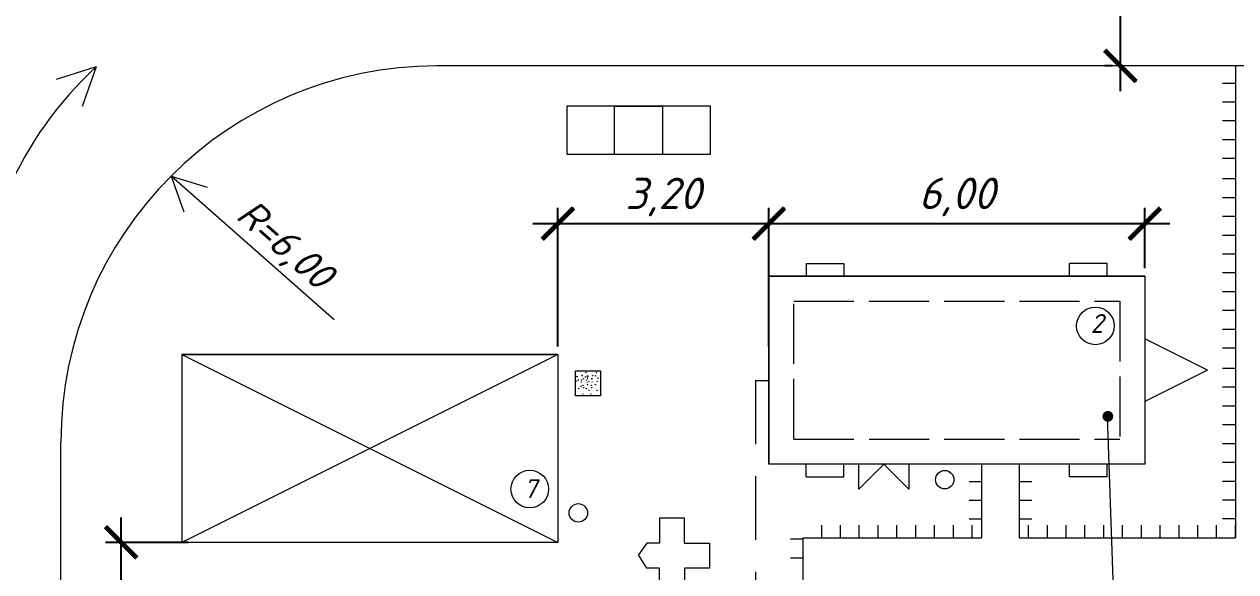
# Model space of a CAD drawing. Header units: millimetres. Extents: x 27137 to 30937, y -4667 to -569.
# Drawn here: x 30026.9 to 30123.5, y -2851.4 to -2807.7 of the extents above; entities that cross this region are included whole.
import ezdxf

# ---------------------------------------------------------------- set-up
doc = ezdxf.new("R2010")
doc.units = ezdxf.units.MM
doc.header["$LTSCALE"] = 0.4
doc.linetypes.add('ACAD_ISO02W100', pattern=[15, 12, -3])
doc.linetypes.add('штриховаяX2', pattern=[38.1, 25.4, -12.7])
doc.layers.add('здания', color=7, linetype='Continuous', lineweight=40)
doc.styles.add('Isocpeur', font='isocpeui.ttf', dxfattribs={"height": 2.5})
doc.styles.get("Standard").update_dxf_attribs({"font": 'isocpeui.ttf', "height": 2.5})
doc.dimstyles.new('06', dxfattribs={"dimtxt": 2.5, "dimasz": 2.5, "dimexe": 1.25, "dimexo": 0.625, "dimtad": 1, "dimdec": 0, "dimlfac": 200, "dimtxsty": 'Standard', "dimblk": 'OBLIQUE', "dimcen": 2.5, "dimdle": 2, "dimadec": 0, "dimazin": 0, "dimtfac": 1, "dimtdec": 0, "dimtmove": 0, "dimatfit": 3, "dimldrblk": 'OBLIQUE', "dimfxl": 1, "dimarcsym": 0})

# ---------------------------------------------------------------- blocks, each defined once
blk = doc.blocks.new('_Oblique')
at = {"color": 0, "linetype": 'ByBlock', "lineweight": -2}
blk.add_line((-0.5, -0.5), (0.5, 0.5), dxfattribs=at)
blk = doc.blocks.new('*D523')
at = {"color": 0, "lineweight": -2, "transparency": 16777216}
for p, q in [((30114.318, -2813.051), (30114.318, -2789.184)), ((30113.693, -2791.184), (30113.068, -2791.184)), ((30113.693, -2811.051), (30113.068, -2811.051))]:
    blk.add_line(p, q, dxfattribs=at)
at = {"layer": 'Defpoints', "color": 0, "transparency": 16777216}
for p in [(30114.318, -2791.184), (30114.318, -2791.184), (30114.318, -2811.051)]:
    blk.add_point(p, dxfattribs=at)
at = {"color": 0, "lineweight": -2, "transparency": 16777216, "xscale": 2.5, "yscale": 2.5, "zscale": 2.5}
for p, rotation in [((30114.318, -2791.184), 90), ((30114.318, -2811.051), 270)]:
    blk.add_blockref('_Oblique', p, dxfattribs=dict(at, rotation=rotation))
at = {"color": 0, "lineweight": 15, "transparency": 16777216, "insert": (30112.193, -2801.117), "char_height": 2.5, "attachment_point": 5, "rotation": 90, "style": 'Isocpeur'}
blk.add_mtext('3,50', dxfattribs=at)
blk = doc.blocks.new('*D559')
at = {"color": 0, "lineweight": -2, "transparency": 16777216}
for p, q in [((30034.614, -2875.001), (30034.614, -2847.06)), ((30039.969, -2849.06), (30033.364, -2849.06)), ((30039.969, -2873.001), (30033.364, -2873.001))]:
    blk.add_line(p, q, dxfattribs=at)
at = {"layer": 'Defpoints', "color": 0, "transparency": 16777216}
for p in [(30034.614, -2849.06), (30040.594, -2849.06), (30040.594, -2873.001)]:
    blk.add_point(p, dxfattribs=at)
at = {"color": 0, "lineweight": -2, "transparency": 16777216, "xscale": 2.5, "yscale": 2.5, "zscale": 2.5}
for p, rotation in [((30034.614, -2849.06), 90), ((30034.614, -2873.001), 270)]:
    blk.add_blockref('_Oblique', p, dxfattribs=dict(at, rotation=rotation))
at = {"color": 0, "lineweight": 15, "transparency": 16777216, "insert": (30032.489, -2861.03), "char_height": 2.5, "attachment_point": 5, "rotation": 90, "style": 'Isocpeur'}
blk.add_mtext('5,00', dxfattribs=at)
blk = doc.blocks.new('*D560')
at = {"color": 0, "lineweight": -2, "transparency": 16777216}
for p, q in [((30069.445, -2833.435), (30069.445, -2822.383)), ((30086.269, -2833.435), (30086.269, -2822.383)), ((30067.445, -2823.633), (30088.269, -2823.633))]:
    blk.add_line(p, q, dxfattribs=at)
at = {"layer": 'Defpoints', "color": 0, "transparency": 16777216}
for p in [(30086.269, -2823.633), (30069.445, -2834.06), (30086.269, -2834.06)]:
    blk.add_point(p, dxfattribs=at)
at = {"color": 0, "lineweight": -2, "transparency": 16777216, "xscale": 2.5, "yscale": 2.5, "zscale": 2.5, "rotation": 180}
blk.add_blockref('_Oblique', (30069.445, -2823.633), dxfattribs=at)
at = {"color": 0, "lineweight": -2, "transparency": 16777216, "xscale": 2.5, "yscale": 2.5, "zscale": 2.5}
blk.add_blockref('_Oblique', (30086.269, -2823.633), dxfattribs=at)
at = {"color": 0, "lineweight": 15, "transparency": 16777216, "insert": (30077.857, -2821.508), "char_height": 2.5, "attachment_point": 5, "style": 'Isocpeur'}
blk.add_mtext('3,20', dxfattribs=at)
blk = doc.blocks.new('*D567')
at = {"color": 0, "lineweight": -2, "transparency": 16777216}
for p, q in [((30086.269, -2827.192), (30086.269, -2822.383)), ((30116.269, -2827.192), (30116.269, -2822.383)), ((30084.269, -2823.633), (30118.269, -2823.633))]:
    blk.add_line(p, q, dxfattribs=at)
at = {"layer": 'Defpoints', "color": 0, "transparency": 16777216}
for p in [(30116.269, -2823.633), (30086.269, -2827.817), (30116.269, -2827.817)]:
    blk.add_point(p, dxfattribs=at)
at = {"color": 0, "lineweight": -2, "transparency": 16777216, "xscale": 2.5, "yscale": 2.5, "zscale": 2.5, "rotation": 180}
blk.add_blockref('_Oblique', (30086.269, -2823.633), dxfattribs=at)
at = {"color": 0, "lineweight": -2, "transparency": 16777216, "xscale": 2.5, "yscale": 2.5, "zscale": 2.5}
blk.add_blockref('_Oblique', (30116.269, -2823.633), dxfattribs=at)
at = {"color": 0, "lineweight": 15, "transparency": 16777216, "insert": (30101.269, -2821.508), "char_height": 2.5, "attachment_point": 5, "style": 'Isocpeur'}
blk.add_mtext('6,00', dxfattribs=at)
blk = doc.blocks.new('_ArchTick')
at = {"color": 0, "linetype": 'ByBlock', "const_width": 0.15}
blk.add_lwpolyline([(-0.5, -0.5), (0.5, 0.5)], dxfattribs=at)

msp = doc.modelspace()

# ---------------------------------------------------------------- hatches: boundary and pattern name
at = {"lineweight": 15}
h = msp.add_hatch(color=256, dxfattribs=at)
h.dxf.hatch_style = 1
h.paths.add_polyline_path([(30112.8886, -2839.006), (30113.3212, -2839.006), (30113.7537, -2839.006, -1)])
h.paths.add_polyline_path([(30113.3212, -2838.5735, -0.4142136), (30113.7537, -2839.006), (30113.3212, -2839.006)])
h = msp.add_hatch(color=256, dxfattribs=at)
h.dxf.hatch_style = 1
h.paths.add_polyline_path([(30113.3212, -2838.5735), (30113.3212, -2839.006), (30112.8886, -2839.006, -0.4142136)])

# ---------------------------------------------------------------- linework, layer by layer
for p, q in [((30032.6287, -2811.1331), (30029.4236, -2812.1218)), ((30032.6287, -2811.1331), (30031.4966, -2814.2904)), ((30187.7371, -2811.0495), (30059.8064, -2811.0523)), ((30123.4974, -2811.0509), (30123.4974, -2848.6887)), ((30123.468, -2812.441), (30122.468, -2812.441)), ((30123.468, -2812.441), (30122.468, -2812.441)), ((30123.468, -2812.441), (30122.468, -2812.441)), ((30123.468, -2812.441), (30122.468, -2812.441)), ((30123.468, -2812.441), (30122.468, -2812.441)), ((30123.468, -2812.441), (30122.468, -2812.441)), ((30123.468, -2812.441), (30122.468, -2812.441)), ((30123.468, -2812.441), (30122.468, -2812.441)), ((30123.468, -2812.441), (30122.468, -2812.441)), ((30123.468, -2812.441), (30122.468, -2812.441)), ((30123.468, -2812.441), (30122.468, -2812.441)), ((30123.468, -2812.441), (30122.468, -2812.441)), ((30123.468, -2812.441), (30122.468, -2812.441)), ((30123.468, -2813.941), (30122.468, -2813.941)), ((30123.468, -2813.941), (30122.468, -2813.941)), ((30123.468, -2813.941), (30122.468, -2813.941)), ((30123.468, -2813.941), (30122.468, -2813.941)), ((30123.468, -2813.941), (30122.468, -2813.941)), ((30123.468, -2813.941), (30122.468, -2813.941)), ((30123.468, -2813.941), (30122.468, -2813.941)), ((30123.468, -2813.941), (30122.468, -2813.941)), ((30123.468, -2813.941), (30122.468, -2813.941)), ((30123.468, -2813.941), (30122.468, -2813.941)), ((30123.468, -2813.941), (30122.468, -2813.941)), ((30123.468, -2813.941), (30122.468, -2813.941)), ((30123.468, -2813.941), (30122.468, -2813.941)), ((30123.468, -2813.941), (30122.468, -2813.941)), ((30123.468, -2813.941), (30122.468, -2813.941)), ((30123.468, -2813.941), (30122.468, -2813.941)), ((30123.468, -2813.941), (30122.468, -2813.941)), ((30081.6225, -2814.262), (30070.1537, -2814.262)), ((30070.1537, -2814.262), (30070.1537, -2818.0849)), ((30073.9766, -2818.0849), (30073.9766, -2814.262)), ((30073.9766, -2814.262), (30077.7996, -2814.262)), ((30077.7996, -2814.262), (30077.7996, -2818.0849)), ((30081.6225, -2818.0849), (30081.6225, -2814.262)), ((30123.468, -2815.441), (30122.468, -2815.441)), ((30123.468, -2815.441), (30122.468, -2815.441)), ((30123.468, -2815.441), (30122.468, -2815.441)), ((30123.468, -2815.441), (30122.468, -2815.441)), ((30123.468, -2815.441), (30122.468, -2815.441)), ((30123.468, -2815.441), (30122.468, -2815.441)), ((30123.468, -2815.441), (30122.468, -2815.441)), ((30123.468, -2815.441), (30122.468, -2815.441)), ((30123.468, -2815.441), (30122.468, -2815.441)), ((30123.468, -2815.441), (30122.468, -2815.441)), ((30123.468, -2815.441), (30122.468, -2815.441)), ((30123.468, -2816.941), (30122.468, -2816.941)), ((30123.468, -2816.941), (30122.468, -2816.941)), ((30123.468, -2816.941), (30122.468, -2816.941)), ((30123.468, -2816.941), (30122.468, -2816.941)), ((30123.468, -2816.941), (30122.468, -2816.941)), ((30123.468, -2816.941), (30122.468, -2816.941)), ((30123.468, -2816.941), (30122.468, -2816.941)), ((30123.468, -2816.941), (30122.468, -2816.941)), ((30123.468, -2816.941), (30122.468, -2816.941)), ((30123.468, -2816.941), (30122.468, -2816.941)), ((30123.468, -2816.941), (30122.468, -2816.941)), ((30123.468, -2816.941), (30122.468, -2816.941)), ((30123.468, -2816.941), (30122.468, -2816.941)), ((30123.468, -2816.941), (30122.468, -2816.941)), ((30123.468, -2816.941), (30122.468, -2816.941)), ((30123.468, -2816.941), (30122.468, -2816.941)), ((30123.468, -2816.941), (30122.468, -2816.941)), ((30123.468, -2816.941), (30122.468, -2816.941)), ((30123.468, -2816.941), (30122.468, -2816.941)), ((30123.468, -2816.941), (30122.468, -2816.941)), ((30123.468, -2816.941), (30122.468, -2816.941)), ((30070.1537, -2818.0849), (30073.9766, -2818.0849)), ((30070.1537, -2818.0849), (30073.9766, -2818.0849)), ((30073.9766, -2818.0849), (30077.7996, -2818.0849)), ((30077.7996, -2818.0849), (30081.6225, -2818.0849)), ((30123.468, -2818.441), (30122.468, -2818.441)), ((30123.468, -2818.441), (30122.468, -2818.441)), ((30123.468, -2818.441), (30122.468, -2818.441)), ((30123.468, -2818.441), (30122.468, -2818.441)), ((30123.468, -2818.441), (30122.468, -2818.441)), ((30123.468, -2818.441), (30122.468, -2818.441)), ((30123.468, -2818.441), (30122.468, -2818.441)), ((30123.468, -2818.441), (30122.468, -2818.441)), ((30123.468, -2818.441), (30122.468, -2818.441)), ((30123.468, -2818.441), (30122.468, -2818.441)), ((30123.468, -2818.441), (30122.468, -2818.441)), ((30123.468, -2818.441), (30122.468, -2818.441)), ((30123.468, -2818.441), (30122.468, -2818.441)), ((30123.468, -2818.441), (30122.468, -2818.441)), ((30123.468, -2818.441), (30122.468, -2818.441)), ((30123.468, -2818.441), (30122.468, -2818.441)), ((30123.468, -2818.441), (30122.468, -2818.441)), ((30123.468, -2818.441), (30122.468, -2818.441)), ((30123.468, -2818.441), (30122.468, -2818.441)), ((30123.468, -2818.441), (30122.468, -2818.441)), ((30123.468, -2818.441), (30122.468, -2818.441)), ((30123.468, -2818.441), (30122.468, -2818.441)), ((30123.468, -2818.441), (30122.468, -2818.441)), ((30123.468, -2818.441), (30122.468, -2818.441)), ((30123.468, -2818.441), (30122.468, -2818.441)), ((30123.468, -2818.441), (30122.468, -2818.441)), ((30123.468, -2818.441), (30122.468, -2818.441)), ((30123.468, -2818.441), (30122.468, -2818.441)), ((30123.468, -2818.441), (30122.468, -2818.441)), ((30123.468, -2818.441), (30122.468, -2818.441)), ((30123.468, -2818.441), (30122.468, -2818.441)), ((30123.468, -2818.441), (30122.468, -2818.441)), ((30123.468, -2818.441), (30122.468, -2818.441)), ((30123.468, -2818.441), (30122.468, -2818.441)), ((30123.468, -2818.441), (30122.468, -2818.441)), ((30123.468, -2818.441), (30122.468, -2818.441)), ((30123.468, -2818.441), (30122.468, -2818.441)), ((30123.468, -2818.441), (30122.468, -2818.441)), ((30123.468, -2818.441), (30122.468, -2818.441)), ((30123.468, -2818.441), (30122.468, -2818.441)), ((30123.468, -2818.441), (30122.468, -2818.441)), ((30123.468, -2818.441), (30122.468, -2818.441)), ((30123.468, -2818.441), (30122.468, -2818.441)), ((30123.468, -2818.441), (30122.468, -2818.441)), ((30123.468, -2818.441), (30122.468, -2818.441)), ((30123.468, -2818.441), (30122.468, -2818.441)), ((30123.468, -2818.441), (30122.468, -2818.441)), ((30123.468, -2818.441), (30122.468, -2818.441)), ((30123.468, -2818.441), (30122.468, -2818.441)), ((30123.468, -2818.441), (30122.468, -2818.441)), ((30123.468, -2818.441), (30122.468, -2818.441)), ((30123.468, -2818.441), (30122.468, -2818.441)), ((30123.468, -2818.441), (30122.468, -2818.441)), ((30123.468, -2818.441), (30122.468, -2818.441)), ((30123.468, -2818.441), (30122.468, -2818.441)), ((30123.468, -2818.441), (30122.468, -2818.441)), ((30123.468, -2818.441), (30122.468, -2818.441)), ((30123.468, -2818.441), (30122.468, -2818.441)), ((30123.468, -2818.441), (30122.468, -2818.441)), ((30123.468, -2818.441), (30122.468, -2818.441)), ((30123.468, -2818.441), (30122.468, -2818.441)), ((30123.468, -2818.441), (30122.468, -2818.441)), ((30123.468, -2818.441), (30122.468, -2818.441)), ((30123.468, -2818.441), (30122.468, -2818.441)), ((30123.468, -2818.441), (30122.468, -2818.441)), ((30123.468, -2818.441), (30122.468, -2818.441)), ((30123.468, -2818.441), (30122.468, -2818.441)), ((30038.5932, -2819.8391), (30041.4778, -2820.7289)), ((30038.5932, -2819.8391), (30039.6121, -2822.6806)), ((30123.468, -2820.0648), (30122.468, -2820.0648)), ((30123.468, -2820.0648), (30122.468, -2820.0648)), ((30123.468, -2820.0648), (30122.468, -2820.0648)), ((30123.468, -2820.0648), (30122.468, -2820.0648)), ((30123.468, -2820.0648), (30122.468, -2820.0648)), ((30123.468, -2820.0648), (30122.468, -2820.0648)), ((30123.468, -2820.0648), (30122.468, -2820.0648)), ((30123.468, -2820.0648), (30122.468, -2820.0648)), ((30123.468, -2820.0648), (30122.468, -2820.0648)), ((30123.468, -2820.0648), (30122.468, -2820.0648)), ((30123.468, -2820.0648), (30122.468, -2820.0648)), ((30123.468, -2820.0648), (30122.468, -2820.0648)), ((30123.468, -2820.0648), (30122.468, -2820.0648)), ((30123.468, -2820.0648), (30122.468, -2820.0648)), ((30123.468, -2820.0648), (30122.468, -2820.0648)), ((30123.468, -2820.0648), (30122.468, -2820.0648)), ((30123.468, -2820.0648), (30122.468, -2820.0648)), ((30123.468, -2820.0648), (30122.468, -2820.0648)), ((30123.468, -2820.0648), (30122.468, -2820.0648)), ((30123.468, -2820.0648), (30122.468, -2820.0648)), ((30123.468, -2820.0648), (30122.468, -2820.0648)), ((30123.468, -2820.0648), (30122.468, -2820.0648)), ((30123.468, -2820.0648), (30122.468, -2820.0648)), ((30123.468, -2820.0648), (30122.468, -2820.0648)), ((30123.468, -2820.0648), (30122.468, -2820.0648)), ((30123.468, -2821.5648), (30122.468, -2821.5648)), ((30123.468, -2821.5648), (30122.468, -2821.5648)), ((30123.468, -2821.5648), (30122.468, -2821.5648)), ((30123.468, -2821.5648), (30122.468, -2821.5648)), ((30123.468, -2821.5648), (30122.468, -2821.5648)), ((30123.468, -2821.5648), (30122.468, -2821.5648)), ((30123.468, -2821.5648), (30122.468, -2821.5648)), ((30123.468, -2821.5648), (30122.468, -2821.5648)), ((30123.468, -2821.5648), (30122.468, -2821.5648)), ((30123.468, -2821.5648), (30122.468, -2821.5648)), ((30123.468, -2821.5648), (30122.468, -2821.5648)), ((30123.468, -2821.5648), (30122.468, -2821.5648)), ((30123.468, -2821.5648), (30122.468, -2821.5648)), ((30123.468, -2821.5648), (30122.468, -2821.5648)), ((30123.468, -2821.5648), (30122.468, -2821.5648)), ((30123.468, -2821.5648), (30122.468, -2821.5648)), ((30123.468, -2821.5648), (30122.468, -2821.5648)), ((30123.468, -2823.0648), (30122.468, -2823.0648)), ((30123.468, -2823.0648), (30122.468, -2823.0648)), ((30123.468, -2823.0648), (30122.468, -2823.0648)), ((30123.468, -2823.0648), (30122.468, -2823.0648)), ((30123.468, -2823.0648), (30122.468, -2823.0648)), ((30123.468, -2823.0648), (30122.468, -2823.0648)), ((30123.468, -2823.0648), (30122.468, -2823.0648)), ((30123.468, -2823.0648), (30122.468, -2823.0648)), ((30123.468, -2823.0648), (30122.468, -2823.0648)), ((30123.468, -2823.0648), (30122.468, -2823.0648)), ((30123.468, -2823.0648), (30122.468, -2823.0648)), ((30123.468, -2824.5648), (30122.468, -2824.5648)), ((30123.468, -2824.5648), (30122.468, -2824.5648)), ((30123.468, -2824.5648), (30122.468, -2824.5648)), ((30123.468, -2824.5648), (30122.468, -2824.5648)), ((30123.468, -2824.5648), (30122.468, -2824.5648)), ((30123.468, -2824.5648), (30122.468, -2824.5648)), ((30123.468, -2824.5648), (30122.468, -2824.5648)), ((30123.468, -2824.5648), (30122.468, -2824.5648)), ((30123.468, -2824.5648), (30122.468, -2824.5648)), ((30123.468, -2824.5648), (30122.468, -2824.5648)), ((30123.468, -2824.5648), (30122.468, -2824.5648)), ((30123.468, -2824.5648), (30122.468, -2824.5648)), ((30123.468, -2824.5648), (30122.468, -2824.5648)), ((30123.468, -2826.0648), (30122.468, -2826.0648)), ((30123.468, -2826.0648), (30122.468, -2826.0648)), ((30123.468, -2826.0648), (30122.468, -2826.0648)), ((30123.468, -2826.0648), (30122.468, -2826.0648)), ((30123.468, -2826.0648), (30122.468, -2826.0648)), ((30123.468, -2826.0648), (30122.468, -2826.0648)), ((30123.468, -2826.0648), (30122.468, -2826.0648)), ((30123.468, -2826.0648), (30122.468, -2826.0648)), ((30123.468, -2826.0648), (30122.468, -2826.0648)), ((30123.468, -2826.0648), (30122.468, -2826.0648)), ((30123.468, -2826.0648), (30122.468, -2826.0648)), ((30123.468, -2826.0648), (30122.468, -2826.0648)), ((30123.468, -2826.0648), (30122.468, -2826.0648)), ((30123.468, -2826.0648), (30122.468, -2826.0648)), ((30123.468, -2826.0648), (30122.468, -2826.0648)), ((30123.468, -2826.0648), (30122.468, -2826.0648)), ((30123.468, -2826.0648), (30122.468, -2826.0648)), ((30089.2691, -2826.8173), (30092.2691, -2826.8173)), ((30089.2691, -2826.8173), (30089.2691, -2827.8173)), ((30092.2691, -2826.8173), (30092.2691, -2827.8173)), ((30113.2691, -2826.8173), (30110.2691, -2826.8173)), ((30110.2691, -2827.8173), (30110.2691, -2826.8173)), ((30113.2691, -2827.8173), (30113.2691, -2826.8173)), ((30123.468, -2827.5648), (30122.468, -2827.5648)), ((30123.468, -2827.5648), (30122.468, -2827.5648)), ((30123.468, -2827.5648), (30122.468, -2827.5648)), ((30123.468, -2827.5648), (30122.468, -2827.5648)), ((30123.468, -2827.5648), (30122.468, -2827.5648)), ((30123.468, -2827.5648), (30122.468, -2827.5648)), ((30123.468, -2827.5648), (30122.468, -2827.5648)), ((30123.468, -2827.5648), (30122.468, -2827.5648)), ((30123.468, -2827.5648), (30122.468, -2827.5648)), ((30123.468, -2827.5648), (30122.468, -2827.5648)), ((30123.468, -2827.5648), (30122.468, -2827.5648)), ((30123.468, -2827.5648), (30122.468, -2827.5648)), ((30123.468, -2827.5648), (30122.468, -2827.5648)), ((30123.468, -2827.5648), (30122.468, -2827.5648)), ((30123.468, -2827.5648), (30122.468, -2827.5648)), ((30123.468, -2827.5648), (30122.468, -2827.5648)), ((30123.468, -2827.5648), (30122.468, -2827.5648)), ((30123.468, -2827.5648), (30122.468, -2827.5648)), ((30123.468, -2827.5648), (30122.468, -2827.5648)), ((30123.468, -2827.5648), (30122.468, -2827.5648)), ((30123.468, -2827.5648), (30122.468, -2827.5648)), ((30123.468, -2827.5648), (30122.468, -2827.5648)), ((30123.468, -2827.5648), (30122.468, -2827.5648)), ((30123.468, -2827.5648), (30122.468, -2827.5648)), ((30116.2691, -2827.8173), (30086.2691, -2827.8173)), ((30086.2691, -2827.8173), (30086.2691, -2842.8173)), ((30086.2691, -2827.8173), (30116.2691, -2827.8173)), ((30086.2691, -2842.8173), (30086.2691, -2827.8173)), ((30116.2691, -2827.8173), (30116.2691, -2842.8173)), ((30123.468, -2829.0648), (30122.468, -2829.0648)), ((30123.468, -2829.0648), (30122.468, -2829.0648)), ((30123.468, -2829.0648), (30122.468, -2829.0648)), ((30123.468, -2829.0648), (30122.468, -2829.0648)), ((30123.468, -2829.0648), (30122.468, -2829.0648)), ((30123.468, -2829.0648), (30122.468, -2829.0648)), ((30123.468, -2829.0648), (30122.468, -2829.0648)), ((30123.468, -2829.0648), (30122.468, -2829.0648)), ((30123.468, -2829.0648), (30122.468, -2829.0648)), ((30123.468, -2829.0648), (30122.468, -2829.0648)), ((30123.468, -2829.0648), (30122.468, -2829.0648)), ((30123.468, -2829.0648), (30122.468, -2829.0648)), ((30123.468, -2829.0648), (30122.468, -2829.0648)), ((30123.468, -2829.0648), (30122.468, -2829.0648)), ((30123.468, -2829.0648), (30122.468, -2829.0648)), ((30123.468, -2829.0648), (30122.468, -2829.0648)), ((30123.468, -2829.0648), (30122.468, -2829.0648)), ((30123.468, -2830.5648), (30122.468, -2830.5648)), ((30123.468, -2830.5648), (30122.468, -2830.5648)), ((30123.468, -2830.5648), (30122.468, -2830.5648)), ((30123.468, -2830.5648), (30122.468, -2830.5648)), ((30123.468, -2830.5648), (30122.468, -2830.5648)), ((30123.468, -2830.5648), (30122.468, -2830.5648)), ((30123.468, -2830.5648), (30122.468, -2830.5648)), ((30123.468, -2830.5648), (30122.468, -2830.5648)), ((30123.468, -2830.5648), (30122.468, -2830.5648)), ((30123.468, -2830.5648), (30122.468, -2830.5648)), ((30123.468, -2830.5648), (30122.468, -2830.5648)), ((30123.468, -2832.0648), (30122.468, -2832.0648)), ((30123.468, -2832.0648), (30122.468, -2832.0648)), ((30123.468, -2832.0648), (30122.468, -2832.0648)), ((30123.468, -2832.0648), (30122.468, -2832.0648)), ((30123.468, -2832.0648), (30122.468, -2832.0648)), ((30123.468, -2832.0648), (30122.468, -2832.0648)), ((30123.468, -2832.0648), (30122.468, -2832.0648)), ((30123.468, -2832.0648), (30122.468, -2832.0648)), ((30123.468, -2832.0648), (30122.468, -2832.0648)), ((30123.468, -2832.0648), (30122.468, -2832.0648)), ((30123.468, -2832.0648), (30122.468, -2832.0648)), ((30123.468, -2832.0648), (30122.468, -2832.0648)), ((30123.468, -2832.0648), (30122.468, -2832.0648)), ((30123.468, -2832.0648), (30122.468, -2832.0648)), ((30123.468, -2832.0648), (30122.468, -2832.0648)), ((30123.468, -2832.0648), (30122.468, -2832.0648)), ((30123.468, -2832.0648), (30122.468, -2832.0648)), ((30123.468, -2832.0648), (30122.468, -2832.0648)), ((30123.468, -2832.0648), (30122.468, -2832.0648)), ((30123.468, -2832.0648), (30122.468, -2832.0648)), ((30123.468, -2832.0648), (30122.468, -2832.0648)), ((30121.2691, -2835.3173), (30116.2691, -2832.8173)), ((30069.445, -2834.0597), (30039.445, -2834.0597)), ((30039.445, -2834.0597), (30039.445, -2849.0597)), ((30039.445, -2834.0597), (30069.445, -2834.0597)), ((30069.445, -2834.0597), (30039.445, -2834.0597)), ((30069.445, -2834.0597), (30039.445, -2834.0597)), ((30039.445, -2834.0597), (30039.445, -2849.0597)), ((30039.445, -2834.0597), (30069.445, -2849.0597)), ((30069.445, -2834.0597), (30039.445, -2849.0597)), ((30069.445, -2834.0597), (30063.445, -2834.0597)), ((30069.445, -2834.0597), (30063.445, -2834.0597)), ((30069.445, -2834.0597), (30069.445, -2849.0597)), ((30069.445, -2834.0597), (30069.445, -2849.0597)), ((30123.468, -2833.5648), (30122.468, -2833.5648)), ((30123.468, -2833.5648), (30122.468, -2833.5648)), ((30123.468, -2833.5648), (30122.468, -2833.5648)), ((30123.468, -2833.5648), (30122.468, -2833.5648)), ((30123.468, -2833.5648), (30122.468, -2833.5648)), ((30123.468, -2833.5648), (30122.468, -2833.5648)), ((30123.468, -2833.5648), (30122.468, -2833.5648)), ((30123.468, -2833.5648), (30122.468, -2833.5648)), ((30123.468, -2833.5648), (30122.468, -2833.5648)), ((30123.468, -2833.5648), (30122.468, -2833.5648)), ((30123.468, -2833.5648), (30122.468, -2833.5648)), ((30123.468, -2833.5648), (30122.468, -2833.5648)), ((30123.468, -2833.5648), (30122.468, -2833.5648)), ((30123.468, -2833.5648), (30122.468, -2833.5648)), ((30123.468, -2833.5648), (30122.468, -2833.5648)), ((30123.468, -2833.5648), (30122.468, -2833.5648)), ((30123.468, -2833.5648), (30122.468, -2833.5648)), ((30123.468, -2833.5648), (30122.468, -2833.5648)), ((30123.468, -2833.5648), (30122.468, -2833.5648)), ((30123.468, -2833.5648), (30122.468, -2833.5648)), ((30123.468, -2833.5648), (30122.468, -2833.5648)), ((30123.468, -2833.5648), (30122.468, -2833.5648)), ((30123.468, -2833.5648), (30122.468, -2833.5648)), ((30123.468, -2833.5648), (30122.468, -2833.5648)), ((30123.468, -2833.5648), (30122.468, -2833.5648)), ((30123.468, -2833.5648), (30122.468, -2833.5648)), ((30123.468, -2833.5648), (30122.468, -2833.5648)), ((30123.468, -2833.5648), (30122.468, -2833.5648)), ((30123.468, -2833.5648), (30122.468, -2833.5648)), ((30123.468, -2833.5648), (30122.468, -2833.5648)), ((30123.468, -2833.5648), (30122.468, -2833.5648)), ((30123.468, -2833.5648), (30122.468, -2833.5648)), ((30123.468, -2833.5648), (30122.468, -2833.5648)), ((30123.468, -2833.5648), (30122.468, -2833.5648)), ((30123.468, -2833.5648), (30122.468, -2833.5648)), ((30123.468, -2833.5648), (30122.468, -2833.5648)), ((30123.468, -2833.5648), (30122.468, -2833.5648)), ((30123.468, -2833.5648), (30122.468, -2833.5648)), ((30123.468, -2833.5648), (30122.468, -2833.5648)), ((30123.468, -2833.5648), (30122.468, -2833.5648)), ((30123.468, -2833.5648), (30122.468, -2833.5648)), ((30123.468, -2833.5648), (30122.468, -2833.5648)), ((30123.468, -2833.5648), (30122.468, -2833.5648)), ((30123.468, -2833.5648), (30122.468, -2833.5648)), ((30123.468, -2833.5648), (30122.468, -2833.5648)), ((30123.468, -2833.5648), (30122.468, -2833.5648)), ((30123.468, -2833.5648), (30122.468, -2833.5648)), ((30123.468, -2833.5648), (30122.468, -2833.5648)), ((30123.468, -2833.5648), (30122.468, -2833.5648)), ((30123.468, -2833.5648), (30122.468, -2833.5648)), ((30123.468, -2833.5648), (30122.468, -2833.5648)), ((30123.468, -2833.5648), (30122.468, -2833.5648)), ((30123.468, -2833.5648), (30122.468, -2833.5648)), ((30123.468, -2833.5648), (30122.468, -2833.5648)), ((30123.468, -2833.5648), (30122.468, -2833.5648)), ((30123.468, -2833.5648), (30122.468, -2833.5648)), ((30123.468, -2833.5648), (30122.468, -2833.5648)), ((30123.468, -2833.5648), (30122.468, -2833.5648)), ((30123.468, -2833.5648), (30122.468, -2833.5648)), ((30123.468, -2833.5648), (30122.468, -2833.5648)), ((30123.468, -2833.5648), (30122.468, -2833.5648)), ((30123.468, -2833.5648), (30122.468, -2833.5648)), ((30123.468, -2833.5648), (30122.468, -2833.5648)), ((30123.468, -2833.5648), (30122.468, -2833.5648)), ((30123.468, -2833.5648), (30122.468, -2833.5648)), ((30123.468, -2833.5648), (30122.468, -2833.5648)), ((30123.468, -2833.5648), (30122.468, -2833.5648)), ((30070.8625, -2837.3753), (30070.8625, -2835.3753)), ((30070.8625, -2835.3753), (30072.8625, -2835.3753)), ((30121.2691, -2835.3173), (30116.2691, -2837.8173)), ((30123.468, -2835.1887), (30122.468, -2835.1887)), ((30123.468, -2835.1887), (30122.468, -2835.1887)), ((30123.468, -2835.1887), (30122.468, -2835.1887)), ((30123.468, -2835.1887), (30122.468, -2835.1887)), ((30123.468, -2835.1887), (30122.468, -2835.1887)), ((30123.468, -2835.1887), (30122.468, -2835.1887)), ((30123.468, -2835.1887), (30122.468, -2835.1887)), ((30123.468, -2835.1887), (30122.468, -2835.1887)), ((30123.468, -2835.1887), (30122.468, -2835.1887)), ((30123.468, -2835.1887), (30122.468, -2835.1887)), ((30123.468, -2835.1887), (30122.468, -2835.1887)), ((30123.468, -2835.1887), (30122.468, -2835.1887)), ((30123.468, -2835.1887), (30122.468, -2835.1887)), ((30123.468, -2835.1887), (30122.468, -2835.1887)), ((30123.468, -2835.1887), (30122.468, -2835.1887)), ((30123.468, -2835.1887), (30122.468, -2835.1887)), ((30123.468, -2835.1887), (30122.468, -2835.1887)), ((30123.468, -2835.1887), (30122.468, -2835.1887)), ((30123.468, -2835.1887), (30122.468, -2835.1887)), ((30123.468, -2835.1887), (30122.468, -2835.1887)), ((30123.468, -2835.1887), (30122.468, -2835.1887)), ((30123.468, -2835.1887), (30122.468, -2835.1887)), ((30123.468, -2835.1887), (30122.468, -2835.1887)), ((30123.468, -2835.1887), (30122.468, -2835.1887)), ((30123.468, -2835.1887), (30122.468, -2835.1887)), ((30123.468, -2836.6887), (30122.468, -2836.6887)), ((30123.468, -2836.6887), (30122.468, -2836.6887)), ((30123.468, -2836.6887), (30122.468, -2836.6887)), ((30123.468, -2836.6887), (30122.468, -2836.6887)), ((30123.468, -2836.6887), (30122.468, -2836.6887)), ((30123.468, -2836.6887), (30122.468, -2836.6887)), ((30123.468, -2836.6887), (30122.468, -2836.6887)), ((30123.468, -2836.6887), (30122.468, -2836.6887)), ((30123.468, -2836.6887), (30122.468, -2836.6887)), ((30123.468, -2836.6887), (30122.468, -2836.6887)), ((30123.468, -2836.6887), (30122.468, -2836.6887)), ((30123.468, -2836.6887), (30122.468, -2836.6887)), ((30123.468, -2836.6887), (30122.468, -2836.6887)), ((30123.468, -2836.6887), (30122.468, -2836.6887)), ((30123.468, -2836.6887), (30122.468, -2836.6887)), ((30123.468, -2836.6887), (30122.468, -2836.6887)), ((30123.468, -2836.6887), (30122.468, -2836.6887)), ((30072.8625, -2837.3753), (30070.8625, -2837.3753)), ((30123.468, -2838.1887), (30122.468, -2838.1887)), ((30123.468, -2838.1887), (30122.468, -2838.1887)), ((30123.468, -2838.1887), (30122.468, -2838.1887)), ((30123.468, -2838.1887), (30122.468, -2838.1887)), ((30123.468, -2838.1887), (30122.468, -2838.1887)), ((30123.468, -2838.1887), (30122.468, -2838.1887)), ((30123.468, -2838.1887), (30122.468, -2838.1887)), ((30123.468, -2838.1887), (30122.468, -2838.1887)), ((30123.468, -2838.1887), (30122.468, -2838.1887)), ((30123.468, -2838.1887), (30122.468, -2838.1887)), ((30123.468, -2838.1887), (30122.468, -2838.1887)), ((30123.468, -2839.6887), (30122.468, -2839.6887)), ((30123.468, -2839.6887), (30122.468, -2839.6887)), ((30123.468, -2839.6887), (30122.468, -2839.6887)), ((30123.468, -2839.6887), (30122.468, -2839.6887)), ((30123.468, -2839.6887), (30122.468, -2839.6887)), ((30123.468, -2839.6887), (30122.468, -2839.6887)), ((30123.468, -2839.6887), (30122.468, -2839.6887)), ((30123.468, -2839.6887), (30122.468, -2839.6887)), ((30123.468, -2839.6887), (30122.468, -2839.6887)), ((30123.468, -2839.6887), (30122.468, -2839.6887)), ((30123.468, -2839.6887), (30122.468, -2839.6887)), ((30123.468, -2839.6887), (30122.468, -2839.6887)), ((30123.468, -2839.6887), (30122.468, -2839.6887)), ((30029.8064, -2946.0523), (30029.8064, -2841.0523)), ((30123.468, -2841.1887), (30122.468, -2841.1887)), ((30123.468, -2841.1887), (30122.468, -2841.1887)), ((30123.468, -2841.1887), (30122.468, -2841.1887)), ((30123.468, -2841.1887), (30122.468, -2841.1887)), ((30123.468, -2841.1887), (30122.468, -2841.1887)), ((30123.468, -2841.1887), (30122.468, -2841.1887)), ((30123.468, -2841.1887), (30122.468, -2841.1887)), ((30123.468, -2841.1887), (30122.468, -2841.1887)), ((30123.468, -2841.1887), (30122.468, -2841.1887)), ((30123.468, -2841.1887), (30122.468, -2841.1887)), ((30123.468, -2841.1887), (30122.468, -2841.1887)), ((30123.468, -2841.1887), (30122.468, -2841.1887)), ((30123.468, -2841.1887), (30122.468, -2841.1887)), ((30123.468, -2841.1887), (30122.468, -2841.1887)), ((30123.468, -2841.1887), (30122.468, -2841.1887)), ((30123.468, -2841.1887), (30122.468, -2841.1887)), ((30123.468, -2841.1887), (30122.468, -2841.1887)), ((30116.2691, -2842.8173), (30086.2691, -2842.8173)), ((30089.2691, -2843.8173), (30089.2691, -2842.8173)), ((30092.2691, -2843.8173), (30092.2691, -2842.8173)), ((30093.4546, -2844.8173), (30093.4546, -2842.8173)), ((30093.4546, -2844.8173), (30095.4546, -2842.8173)), ((30095.4546, -2842.8173), (30097.4546, -2844.8173)), ((30097.4546, -2842.8173), (30097.4546, -2844.8173)), ((30103.2474, -2842.8173), (30103.2474, -2848.6887)), ((30103.2474, -2842.8173), (30103.2474, -2848.6887)), ((30106.2474, -2842.8173), (30106.2474, -2848.6887)), ((30113.2691, -2843.8173), (30113.2691, -2842.8173)), ((30123.468, -2842.6887), (30122.468, -2842.6887)), ((30123.468, -2842.6887), (30122.468, -2842.6887)), ((30123.468, -2842.6887), (30122.468, -2842.6887)), ((30123.468, -2842.6887), (30122.468, -2842.6887)), ((30123.468, -2842.6887), (30122.468, -2842.6887)), ((30123.468, -2842.6887), (30122.468, -2842.6887)), ((30123.468, -2842.6887), (30122.468, -2842.6887)), ((30123.468, -2842.6887), (30122.468, -2842.6887)), ((30123.468, -2842.6887), (30122.468, -2842.6887)), ((30123.468, -2842.6887), (30122.468, -2842.6887)), ((30123.468, -2842.6887), (30122.468, -2842.6887)), ((30123.468, -2842.6887), (30122.468, -2842.6887)), ((30123.468, -2842.6887), (30122.468, -2842.6887)), ((30123.468, -2842.6887), (30122.468, -2842.6887)), ((30123.468, -2842.6887), (30122.468, -2842.6887)), ((30123.468, -2842.6887), (30122.468, -2842.6887)), ((30123.468, -2842.6887), (30122.468, -2842.6887)), ((30123.468, -2842.6887), (30122.468, -2842.6887)), ((30123.468, -2842.6887), (30122.468, -2842.6887)), ((30123.468, -2842.6887), (30122.468, -2842.6887)), ((30123.468, -2842.6887), (30122.468, -2842.6887)), ((30123.468, -2842.6887), (30122.468, -2842.6887)), ((30123.468, -2842.6887), (30122.468, -2842.6887)), ((30123.468, -2842.6887), (30122.468, -2842.6887)), ((30089.2691, -2843.8173), (30092.2691, -2843.8173)), ((30113.2691, -2843.8173), (30110.2691, -2843.8173)), ((30102.2474, -2844.1887), (30103.2474, -2844.1887)), ((30102.2474, -2844.1887), (30103.2474, -2844.1887)), ((30106.2474, -2844.1887), (30107.2474, -2844.1887)), ((30106.2474, -2844.1887), (30107.2474, -2844.1887)), ((30123.468, -2844.1887), (30122.468, -2844.1887)), ((30123.468, -2844.1887), (30122.468, -2844.1887)), ((30123.468, -2844.1887), (30122.468, -2844.1887)), ((30123.468, -2844.1887), (30122.468, -2844.1887)), ((30123.468, -2844.1887), (30122.468, -2844.1887)), ((30123.468, -2844.1887), (30122.468, -2844.1887)), ((30123.468, -2844.1887), (30122.468, -2844.1887)), ((30123.468, -2844.1887), (30122.468, -2844.1887)), ((30123.468, -2844.1887), (30122.468, -2844.1887)), ((30123.468, -2844.1887), (30122.468, -2844.1887)), ((30123.468, -2844.1887), (30122.468, -2844.1887)), ((30123.468, -2844.1887), (30122.468, -2844.1887)), ((30123.468, -2844.1887), (30122.468, -2844.1887)), ((30123.468, -2844.1887), (30122.468, -2844.1887)), ((30123.468, -2844.1887), (30122.468, -2844.1887)), ((30123.468, -2844.1887), (30122.468, -2844.1887)), ((30123.468, -2844.1887), (30122.468, -2844.1887)), ((30102.2474, -2845.6887), (30103.2474, -2845.6887)), ((30102.2474, -2845.6887), (30103.2474, -2845.6887)), ((30106.2474, -2845.6887), (30107.2474, -2845.6887)), ((30106.2474, -2845.6887), (30107.2474, -2845.6887)), ((30123.468, -2845.6887), (30122.468, -2845.6887)), ((30123.468, -2845.6887), (30122.468, -2845.6887)), ((30123.468, -2845.6887), (30122.468, -2845.6887)), ((30123.468, -2845.6887), (30122.468, -2845.6887)), ((30123.468, -2845.6887), (30122.468, -2845.6887)), ((30123.468, -2845.6887), (30122.468, -2845.6887)), ((30123.468, -2845.6887), (30122.468, -2845.6887)), ((30123.468, -2845.6887), (30122.468, -2845.6887)), ((30123.468, -2845.6887), (30122.468, -2845.6887)), ((30123.468, -2845.6887), (30122.468, -2845.6887)), ((30123.468, -2845.6887), (30122.468, -2845.6887)), ((30079.5591, -2847.1158), (30077.5591, -2847.1158)), ((30077.5591, -2847.1158), (30077.5591, -2849.1158)), ((30079.5591, -2849.1158), (30079.5591, -2847.1158)), ((30090.4974, -2848.6887), (30090.4974, -2847.6887)), ((30090.4974, -2848.6887), (30090.4974, -2847.6887)), ((30091.9974, -2848.6887), (30091.9974, -2847.6887)), ((30091.9974, -2848.6887), (30091.9974, -2847.6887)), ((30093.4974, -2848.6887), (30093.4974, -2847.6887)), ((30093.4974, -2848.6887), (30093.4974, -2847.6887)), ((30094.9974, -2848.6887), (30094.9974, -2847.6887)), ((30094.9974, -2848.6887), (30094.9974, -2847.6887)), ((30096.4974, -2848.6887), (30096.4974, -2847.6887)), ((30096.4974, -2848.6887), (30096.4974, -2847.6887)), ((30097.9974, -2848.6887), (30097.9974, -2847.6887)), ((30097.9974, -2848.6887), (30097.9974, -2847.6887)), ((30099.4974, -2848.6887), (30099.4974, -2847.6887)), ((30099.4974, -2848.6887), (30099.4974, -2847.6887)), ((30100.9974, -2848.6887), (30100.9974, -2847.6887)), ((30100.9974, -2848.6887), (30100.9974, -2847.6887)), ((30102.2474, -2847.1887), (30103.2474, -2847.1887)), ((30102.4974, -2848.6887), (30102.4974, -2847.6887)), ((30102.4974, -2848.6887), (30102.4974, -2847.6887)), ((30102.4974, -2848.6887), (30102.4974, -2847.6887)), ((30102.4974, -2848.6887), (30102.4974, -2847.6887)), ((30106.2474, -2847.1887), (30107.2474, -2847.1887)), ((30106.9974, -2848.6887), (30106.9974, -2847.6887)), ((30106.9974, -2848.6887), (30106.9974, -2847.6887)), ((30108.4974, -2848.6887), (30108.4974, -2847.6887)), ((30108.4974, -2848.6887), (30108.4974, -2847.6887)), ((30109.9974, -2848.6887), (30109.9974, -2847.6887)), ((30109.9974, -2848.6887), (30109.9974, -2847.6887)), ((30111.4974, -2848.6887), (30111.4974, -2847.6887)), ((30111.4974, -2848.6887), (30111.4974, -2847.6887)), ((30112.9974, -2848.6887), (30112.9974, -2847.6887)), ((30112.9974, -2848.6887), (30112.9974, -2847.6887)), ((30114.4974, -2848.6887), (30114.4974, -2847.6887)), ((30114.4974, -2848.6887), (30114.4974, -2847.6887)), ((30114.4974, -2848.6887), (30114.4974, -2847.6887)), ((30114.4974, -2848.6887), (30114.4974, -2847.6887)), ((30115.9974, -2848.6887), (30115.9974, -2847.6887)), ((30115.9974, -2848.6887), (30115.9974, -2847.6887)), ((30117.4974, -2848.6887), (30117.4974, -2847.6887)), ((30117.4974, -2848.6887), (30117.4974, -2847.6887)), ((30118.9974, -2848.6887), (30118.9974, -2847.6887)), ((30118.9974, -2848.6887), (30118.9974, -2847.6887)), ((30120.4974, -2848.6887), (30120.4974, -2847.6887)), ((30120.4974, -2848.6887), (30120.4974, -2847.6887)), ((30121.9974, -2848.6887), (30121.9974, -2847.6887)), ((30121.9974, -2848.6887), (30121.9974, -2847.6887)), ((30123.468, -2847.1887), (30122.468, -2847.1887)), ((30123.468, -2847.1887), (30122.468, -2847.1887)), ((30123.468, -2847.1887), (30122.468, -2847.1887)), ((30123.468, -2847.1887), (30122.468, -2847.1887)), ((30123.468, -2847.1887), (30122.468, -2847.1887)), ((30123.468, -2847.1887), (30122.468, -2847.1887)), ((30123.468, -2847.1887), (30122.468, -2847.1887)), ((30123.468, -2847.1887), (30122.468, -2847.1887)), ((30123.468, -2847.1887), (30122.468, -2847.1887)), ((30123.468, -2847.1887), (30122.468, -2847.1887)), ((30123.468, -2847.1887), (30122.468, -2847.1887)), ((30123.468, -2847.1887), (30122.468, -2847.1887)), ((30123.468, -2847.1887), (30122.468, -2847.1887)), ((30123.468, -2847.1887), (30122.468, -2847.1887)), ((30123.468, -2847.1887), (30122.468, -2847.1887)), ((30123.468, -2847.1887), (30122.468, -2847.1887)), ((30123.468, -2847.1887), (30122.468, -2847.1887)), ((30123.468, -2847.1887), (30122.468, -2847.1887)), ((30123.468, -2847.1887), (30122.468, -2847.1887)), ((30123.468, -2847.1887), (30122.468, -2847.1887)), ((30123.468, -2847.1887), (30122.468, -2847.1887)), ((30123.4974, -2848.6887), (30123.4974, -2847.6887)), ((30123.4974, -2848.6887), (30123.4974, -2847.6887)), ((30088.9974, -2848.8126), (30087.9974, -2848.8126)), ((30088.9974, -2848.8126), (30087.9974, -2848.8126)), ((30088.9974, -2848.8126), (30087.9974, -2848.8126)), ((30088.9974, -2848.6887), (30088.9974, -2894.0013)), ((30088.9974, -2848.6887), (30103.2474, -2848.6887)), ((30088.9974, -2848.6887), (30090.4974, -2848.6887)), ((30106.2474, -2848.6887), (30123.4974, -2848.6887)), ((30069.445, -2849.0597), (30039.445, -2849.0597)), ((30069.445, -2849.0597), (30039.445, -2849.0597)), ((30076.5591, -2849.1158), (30075.8855, -2850.0447)), ((30077.5591, -2849.1158), (30076.5591, -2849.1158)), ((30079.5591, -2849.1158), (30081.5591, -2849.1158)), ((30081.5591, -2849.1158), (30081.5591, -2851.1158)), ((30076.5591, -2851.1158), (30075.8855, -2850.0447)), ((30088.9974, -2850.3126), (30087.9974, -2850.3126)), ((30088.9974, -2850.3126), (30087.9974, -2850.3126)), ((30088.9974, -2850.3126), (30087.9974, -2850.3126)), ((30088.9974, -2850.3126), (30087.9974, -2850.3126)), ((30088.9974, -2850.3126), (30087.9974, -2850.3126)), ((30077.5591, -2851.1158), (30076.5591, -2851.1158)), ((30077.5591, -2853.1158), (30077.5591, -2851.1158)), ((30081.5591, -2851.1158), (30079.5591, -2851.1158)), ((30079.5591, -2851.1158), (30079.5591, -2853.1158))]:
    msp.add_line(p, q, dxfattribs=at)
at = {"lineweight": 15, "ltscale": 0.5}
for p, q in [((30051.6132, -2831.3071), (30038.5932, -2819.8391)), ((30072.8625, -2835.3753), (30072.8625, -2837.3753)), ((30085.228, -2836.1554), (30086.2691, -2836.1554)), ((30114.1191, -2862.395), (30113.296, -2839.0131)), ((30110.2691, -2843.8173), (30110.2691, -2842.8173))]:
    msp.add_line(p, q, dxfattribs=at)
at = {"linetype": 'ACAD_ISO02W100', "lineweight": 15}
for p, q in [((30088.2691, -2840.8173), (30088.2691, -2829.8173)), ((30088.2691, -2829.8173), (30114.2691, -2829.8173)), ((30114.2691, -2829.8173), (30114.2691, -2840.8173)), ((30088.2691, -2840.8173), (30114.2691, -2840.8173))]:
    msp.add_line(p, q, dxfattribs=at)
at = {"linetype": 'штриховаяX2', "lineweight": 15, "ltscale": 0.5}
msp.add_line((30085.228, -2836.1554), (30085.228, -2854.8193), dxfattribs=at)
at = {"lineweight": 15}
for centre, radius in [((30112.3252, -2831.7882), 1.5), ((30070.9318, -2836.1785), 0.0157), ((30070.979, -2835.8275), 0.0157), ((30071.0943, -2836.0939), 0.0157), ((30071.3407, -2836.0947), 0.0157), ((30071.3407, -2836.2571), 0.0105), ((30071.3879, -2835.7437), 0.0157), ((30071.5032, -2836.01), 0.0157), ((30071.6395, -2835.857), 0.0157), ((30071.6866, -2835.506), 0.0157), ((30071.7534, -2836.0939), 0.0157), ((30071.7706, -2836.3042), 0.0105), ((30071.802, -2835.7724), 0.0157), ((30071.823, -2835.838), 0.0157), ((30071.8178, -2835.9532), 0.0105), ((30071.9331, -2836.2196), 0.0105), ((30072.1623, -2836.01), 0.0157), ((30072.1847, -2836.2676), 0.0105), ((30072.2319, -2835.7542), 0.0157), ((30072.4611, -2835.7724), 0.0157), ((30072.5306, -2835.5165), 0.0157), ((30072.5922, -2836.2196), 0.0105), ((30072.6618, -2835.9637), 0.0105), ((30071.1048, -2836.7967), 0.0157), ((30071.2935, -2836.6081), 0.0105), ((30071.456, -2836.5234), 0.0105), ((30071.4665, -2837.2263), 0.0105), ((30071.5137, -2836.7129), 0.0157), ((30071.7286, -2836.8019), 0.0157), ((30071.8125, -2836.4752), 0.0157), ((30071.9436, -2836.9224), 0.0105), ((30072.0904, -2837.2315), 0.0105), ((30072.1152, -2836.5234), 0.0105), ((30072.1375, -2836.7181), 0.0157), ((30072.4363, -2836.4804), 0.0157), ((30072.5674, -2836.9277), 0.0105), ((30067.2098, -2844.8038), 1.5), ((30100.3116, -2844.0558), 0.7344), ((30071.0829, -2846.7031), 0.7344)]:
    msp.add_circle(centre, radius, dxfattribs=at)
for centre, radius, start, end in [((30052.2471, -2832.6001), 29.0812, 132.423787, 180.75189), ((30059.8064, -2841.0523), 30, 90, 180)]:
    msp.add_arc(centre, radius, start, end, dxfattribs=at)

# ---------------------------------------------------------------- block references
at = {"layer": 'здания', "color": 7, "lineweight": 20, "xscale": 2.5, "yscale": 2.5, "zscale": 2.5}
for p, rotation in [((30114.3182, -2811.0511), 270), ((30069.445, -2823.6332), 180), ((30086.2691, -2823.6332), 180), ((30086.2691, -2823.6332), 180), ((30116.2691, -2823.6332), 180), ((30034.6142, -2849.0597), 270)]:
    msp.add_blockref('_ArchTick', p, dxfattribs=dict(at, rotation=rotation))

# ---------------------------------------------------------------- texts
at = {"lineweight": 15, "insert": (30051.8043, -2827.3222), "char_height": 2.25, "attachment_point": 3, "rotation": 318.587116, "style": 'Isocpeur'}
msp.add_mtext_dynamic_manual_height_columns('R=6,00', width=15.592034, gutter_width=12.5, heights=[0], dxfattribs=at)
at = {"lineweight": 15, "char_height": 1.5, "style": 'Isocpeur'}
for s, insert, attachment_point in [('2', (30112.9546, -2830.8426), 3), ('7', (30066.7153, -2844.0286), 1)]:
    msp.add_mtext_dynamic_manual_height_columns(s, width=1.525272, gutter_width=12.5, heights=[0], dxfattribs=dict(at, insert=insert, attachment_point=attachment_point))

# ---------------------------------------------------------------- dimensions: what is measured, and where the dimension line sits
at = {"lineweight": 15}
dim = msp.add_linear_dim(base=(30114.3182, -2791.1837), p1=(30114.3182, -2811.0511), p2=(30114.3182, -2791.1837), angle=90, text='3,50', dimstyle='06', override={"dimtxsty": 'Isocpeur'}, dxfattribs=at)
dim.commit()
dim.dimension.update_dxf_attribs({"geometry": '*D523', "text_midpoint": (30112.1932, -2801.1174)})
for p1, p2, distance, text, picture, middle in [((30069.445, -2834.0597), (30086.2691, -2834.0597), 10.4265, '3,20', '*D560', (30077.8571, -2821.5082)), ((30086.2691, -2827.8173), (30116.2691, -2827.8173), 4.1841, '6,00', '*D567', (30101.2691, -2821.5082)), ((30040.5942, -2873.0013), (30040.5942, -2849.0597), 5.98, '5,00', '*D559', (30032.4892, -2861.0305))]:
    dim = msp.add_aligned_dim(p1=p1, p2=p2, distance=distance, text=text, dimstyle='06', override={"dimtxsty": 'Isocpeur'}, dxfattribs=at)
    dim.commit()
    dim.dimension.update_dxf_attribs({"geometry": picture, "text_midpoint": middle})

doc.saveas('drawing.dxf')
